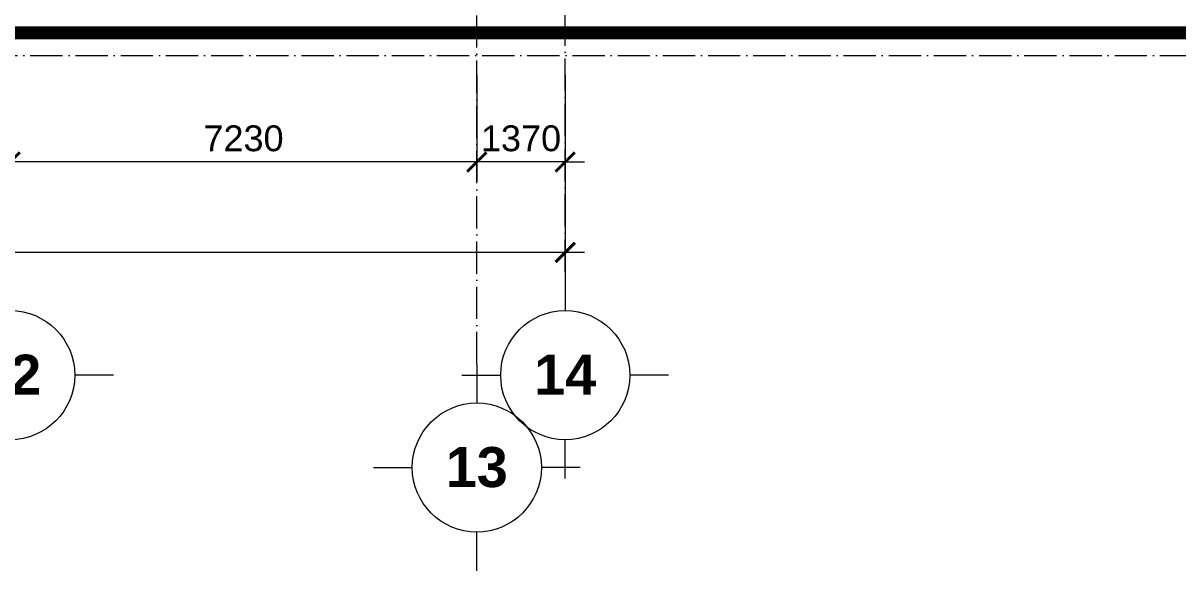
# Model space of a CAD drawing. Header units: millimetres. Extents: x -20608 to 106651, y -8981 to 93550.
# Drawn here: x 32601 to 50495, y -8981 to -500 of the extents above; entities that cross this region are included whole.
import ezdxf

# ---------------------------------------------------------------- set-up
doc = ezdxf.new("R2010")
doc.units = ezdxf.units.MM
doc.linetypes.add('Grid Line', pattern=[14, 10, -2, 0, -2])
for name, color, linetype, lineweight in [('DIM', 1, 'Continuous', 5), ('KH', 6, 'Continuous', 5), ('NET CAT', 3, 'Continuous', 5), ('TRUC', 225, 'Continuous', 5)]:
    doc.layers.add(name, color=color, linetype=linetype, lineweight=lineweight)
doc.styles.add('Arial_B', font='arialbd_1.ttf', dxfattribs={"height": 619.047619})
doc.styles.add('TA1', font='arial_1.ttf')
doc.dimstyles.new('D_200_KTx2', dxfattribs={"dimtxt": 400, "dimasz": 300, "dimexe": 300, "dimexo": 300, "dimgap": 160, "dimtad": 1, "dimdec": 0, "dimzin": 9, "dimtxsty": 'TA1', "dimblk": 'ARCHTICK', "dimcen": 1, "dimdle": 300, "dimclrd": 256, "dimclre": 256, "dimclrt": 7, "dimadec": 0, "dimazin": 0, "dimtfac": 1, "dimtdec": 0, "dimtix": 1, "dimtmove": 1, "dimatfit": 3, "dimldrblk": 'ARCHTICK', "dimfxl": 0, "dimtolj": 1, "dimtzin": 0, "dimlwd": -1, "dimlwe": -1, "dimarcsym": 0})

# ---------------------------------------------------------------- blocks, each defined once
blk = doc.blocks.new('Grid - FamilyAL-KH TRUC-1020318-MẶT ĐỨNG 1-14')
at = {"layer": 'KH'}
for p, q in [((-6349, -7200), (-6349, -7800)), ((-7949, -8800), (-7349, -8800)), ((-4749, -8800), (-5349, -8800)), ((-6349, -10400), (-6349, -9800))]:
    blk.add_line(p, q, dxfattribs=at)
blk.add_circle((-6349, -8800), 1000, dxfattribs=at)
blk = doc.blocks.new('_ARCHTICK')
at = {"color": 0, "linetype": 'ByBlock', "const_width": 0.15}
blk.add_lwpolyline([(-0.5, -0.5), (0.5, 0.5)], dxfattribs=at)
blk = doc.blocks.new('DIMBLOCK29-MẶT ĐỨNG 1-14')
at = {"layer": 'Defpoints', "color": 0, "transparency": 16777216}
for p in [(39631, -1000), (41001, -1000), (39631, -2650)]:
    blk.add_point(p, dxfattribs=at)
at = {"layer": 'DIM', "transparency": 16777216}
for p, q in [((39631, -1300), (39631, -2950)), ((41001, -1300), (41001, -2950)), ((39631, -2650), (39331, -2650)), ((41001, -2650), (39631, -2650)), ((41001, -2650), (41301, -2650))]:
    blk.add_line(p, q, dxfattribs=at)
at = {"layer": 'DIM', "transparency": 16777216, "xscale": 300, "yscale": 300, "zscale": 300}
blk.add_blockref('_ARCHTICK', (39631, -2650), dxfattribs=at)
at = {"layer": 'DIM', "transparency": 16777216, "xscale": 300, "yscale": 300, "zscale": 300, "rotation": 180}
blk.add_blockref('_ARCHTICK', (41001, -2650), dxfattribs=at)
at = {"layer": 'DIM', "color": 7, "transparency": 16777216, "insert": (40316, -2286), "char_height": 400, "attachment_point": 5, "style": 'TA1'}
blk.add_mtext('\\A1;1370', dxfattribs=at)
blk = doc.blocks.new('DIMBLOCK30-MẶT ĐỨNG 1-14')
at = {"layer": 'Defpoints', "color": 0, "transparency": 16777216}
for p in [(32401, -1000), (39631, -1000), (32401, -2650)]:
    blk.add_point(p, dxfattribs=at)
at = {"layer": 'DIM', "transparency": 16777216}
for p, q in [((32401, -1300), (32401, -2950)), ((39631, -1300), (39631, -2950)), ((39931, -2650), (32101, -2650))]:
    blk.add_line(p, q, dxfattribs=at)
at = {"layer": 'DIM', "transparency": 16777216, "xscale": 300, "yscale": 300, "zscale": 300, "rotation": 180}
blk.add_blockref('_ARCHTICK', (32401, -2650), dxfattribs=at)
at = {"layer": 'DIM', "transparency": 16777216, "xscale": 300, "yscale": 300, "zscale": 300}
blk.add_blockref('_ARCHTICK', (39631, -2650), dxfattribs=at)
at = {"layer": 'DIM', "color": 7, "transparency": 16777216, "insert": (36016, -2286), "char_height": 400, "attachment_point": 5, "style": 'TA1'}
blk.add_mtext('\\A1;7230', dxfattribs=at)
blk = doc.blocks.new('DIMBLOCK31-MẶT ĐỨNG 1-14')
at = {"layer": 'Defpoints', "color": 0, "transparency": 16777216}
for p in [(28051, -1000), (32401, -1000), (28051, -2650)]:
    blk.add_point(p, dxfattribs=at)
at = {"layer": 'DIM', "transparency": 16777216}
for p, q in [((28051, -1300), (28051, -2950)), ((32401, -1300), (32401, -2950)), ((32701, -2650), (27751, -2650))]:
    blk.add_line(p, q, dxfattribs=at)
at = {"layer": 'DIM', "transparency": 16777216, "xscale": 300, "yscale": 300, "zscale": 300, "rotation": 180}
blk.add_blockref('_ARCHTICK', (28051, -2650), dxfattribs=at)
at = {"layer": 'DIM', "transparency": 16777216, "xscale": 300, "yscale": 300, "zscale": 300}
blk.add_blockref('_ARCHTICK', (32401, -2650), dxfattribs=at)
at = {"layer": 'DIM', "color": 7, "transparency": 16777216, "insert": (30226, -2286), "char_height": 400, "attachment_point": 5, "style": 'TA1'}
blk.add_mtext('\\A1;4350', dxfattribs=at)
blk = doc.blocks.new('DIMBLOCK44-MẶT ĐỨNG 1-14')
at = {"layer": 'Defpoints', "color": 0, "transparency": 16777216}
for p in [(-8499, -1000), (41001, -1000), (-8499, -4050)]:
    blk.add_point(p, dxfattribs=at)
at = {"layer": 'DIM', "transparency": 16777216}
for p, q in [((-8499, -1300), (-8499, -4350)), ((41001, -1300), (41001, -4350)), ((41301, -4050), (-8799, -4050))]:
    blk.add_line(p, q, dxfattribs=at)
at = {"layer": 'DIM', "transparency": 16777216, "xscale": 300, "yscale": 300, "zscale": 300, "rotation": 180}
blk.add_blockref('_ARCHTICK', (-8499, -4050), dxfattribs=at)
at = {"layer": 'DIM', "transparency": 16777216, "xscale": 300, "yscale": 300, "zscale": 300}
blk.add_blockref('_ARCHTICK', (41001, -4050), dxfattribs=at)
at = {"layer": 'DIM', "color": 7, "transparency": 16777216, "insert": (16251, -3686), "char_height": 400, "attachment_point": 5, "style": 'TA1'}
blk.add_mtext('\\A1;49500', dxfattribs=at)

msp = doc.modelspace()

# ---------------------------------------------------------------- linework, layer by layer
at = {"layer": 'NET CAT', "const_width": 200}
msp.add_lwpolyline([(-20508.1, -650), (99538, -650)], dxfattribs=at)
at = {"layer": 'TRUC', "linetype": 'Grid Line', "ltscale": 50}
for p, q in [((39630.5, -5780.6), (39630.5, 91838.4)), ((41000.5, -4350), (41000.5, 91838.4)), ((-18394.8, -1000), (106650.8, -1000))]:
    msp.add_line(p, q, dxfattribs=at)

# ---------------------------------------------------------------- block references
at = {"layer": 'KH'}
for p in [(38750, 2850), (47350, 2850), (45980, 1419.4)]:
    msp.add_blockref('Grid - FamilyAL-KH TRUC-1020318-MẶT ĐỨNG 1-14', p, dxfattribs=at)

# ---------------------------------------------------------------- texts
at = {"layer": 'KH', "char_height": 619.05, "width": 1116.488, "attachment_point": 2, "line_spacing_factor": 0.941778, "style": 'Arial_B'}
for s, insert in [('12', (32400.3, -5632.5)), ('14', (41000.3, -5632.5)), ('13', (39630.3, -7063.1))]:
    msp.add_mtext(s, dxfattribs=dict(at, insert=insert))

# ---------------------------------------------------------------- dimensions: what is measured, and where the dimension line sits
at = {"layer": 'DIM'}
for base, p1, p2, picture, middle in [((-8499.5, -4050), (41000.5, -1000), (-8499.5, -1000), 'DIMBLOCK44-MẶT ĐỨNG 1-14', (16250.5, -3685.8)), ((28050.5, -2650), (32400.5, -1000), (28050.5, -1000), 'DIMBLOCK31-MẶT ĐỨNG 1-14', (30225.5, -2285.6)), ((32400.5, -2650), (39630.5, -1000), (32400.5, -1000), 'DIMBLOCK30-MẶT ĐỨNG 1-14', (36015.5, -2285.6)), ((39630.5, -2650), (41000.5, -1000), (39630.5, -1000), 'DIMBLOCK29-MẶT ĐỨNG 1-14', (40315.5, -2285.6))]:
    dim = msp.add_linear_dim(base=base, p1=p1, p2=p2, dimstyle='D_200_KTx2', dxfattribs=at)
    dim.commit()
    dim.dimension.update_dxf_attribs({"geometry": picture, "text_midpoint": middle})

doc.saveas('drawing.dxf')
